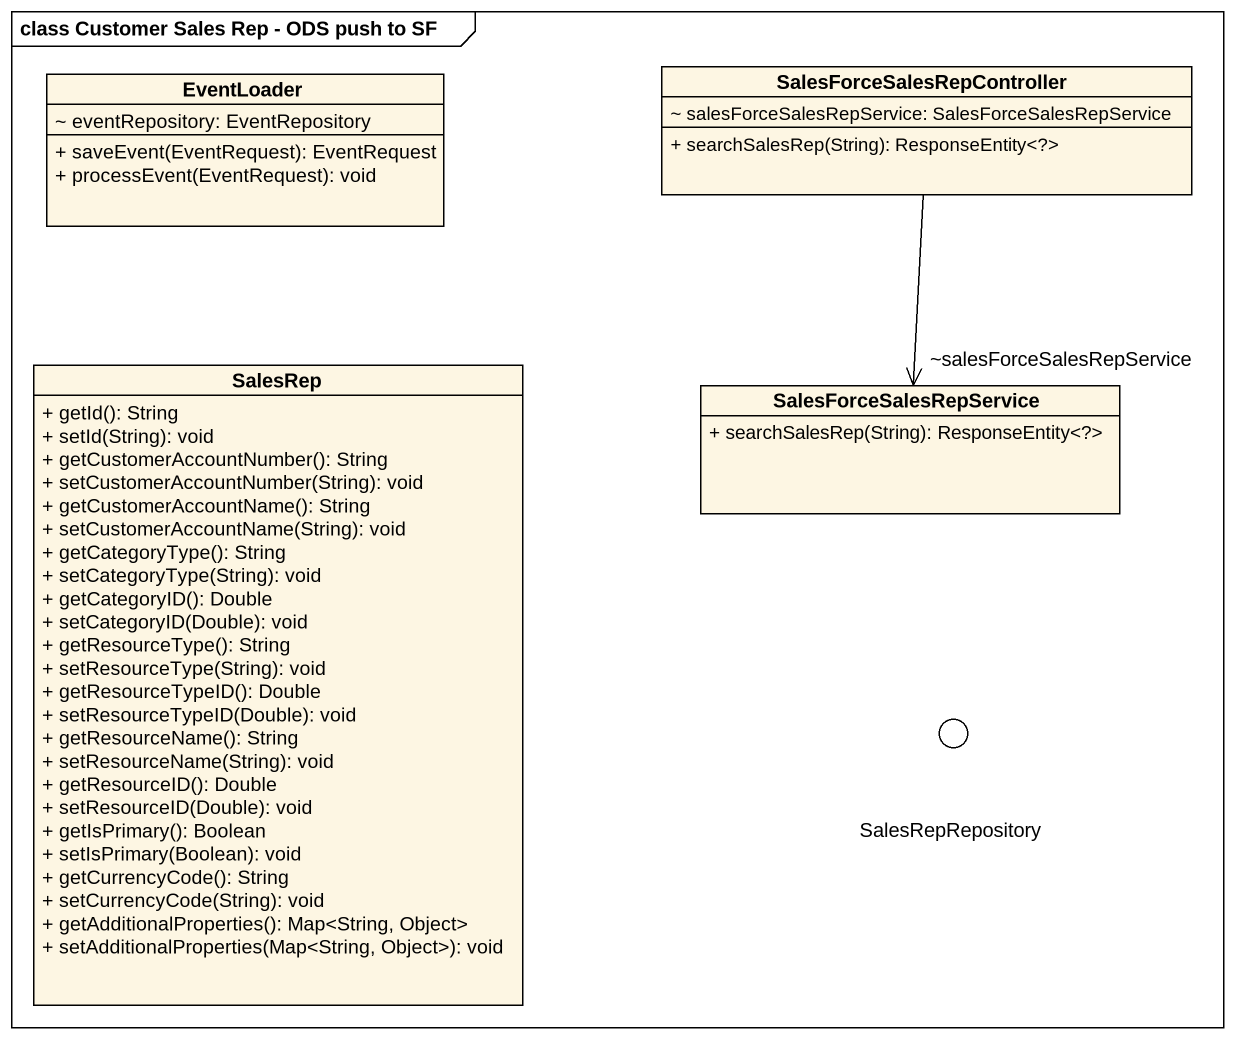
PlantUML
@startuml
mainframe class Customer Sales Rep - ODS push to SF
allowmixing
hide circle
hide empty members
skinparam classAttributeIconSize 0
class EventLoader {
  ~ eventRepository: EventRepository
  + saveEvent(EventRequest): EventRequest
  + processEvent(EventRequest): void
}
class SalesForceSalesRepController {
  ~ salesForceSalesRepService: SalesForceSalesRepService
  + searchSalesRep(String): ResponseEntity<?>
}
class SalesRep {
  + getId(): String
  + setId(String): void
  + getCustomerAccountNumber(): String
  + setCustomerAccountNumber(String): void
  + getCustomerAccountName(): String
  + setCustomerAccountName(String): void
  + getCategoryType(): String
  + setCategoryType(String): void
  + getCategoryID(): Double
  + setCategoryID(Double): void
  + getResourceType(): String
  + setResourceType(String): void
  + getResourceTypeID(): Double
  + setResourceTypeID(Double): void
  + getResourceName(): String
  + setResourceName(String): void
  + getResourceID(): Double
  + setResourceID(Double): void
  + getIsPrimary(): Boolean
  + setIsPrimary(Boolean): void
  + getCurrencyCode(): String
  + setCurrencyCode(String): void
  + getAdditionalProperties(): Map<String, Object>
  + setAdditionalProperties(Map<String, Object>): void
}
class SalesForceSalesRepService {
  + searchSalesRep(String): ResponseEntity<?>
}
() SalesRepRepository
SalesForceSalesRepController --> "~salesForceSalesRepService" SalesForceSalesRepService
@enduml
